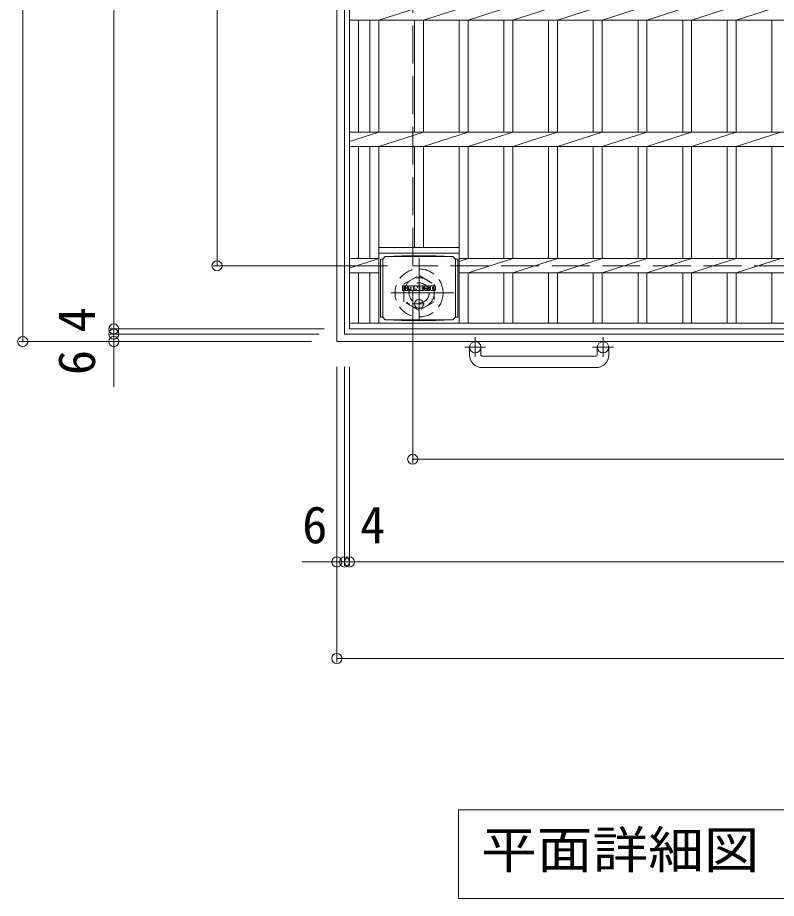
# Model space of a CAD drawing. Units: millimetres at full size, sheet at 1:10; details may follow other scales. Extents: x -2312 to 2340, y -1941 to 1772.
# Drawn here: x -1590 to -990, y 296 to 992 of the extents above; entities that cross this region are included whole.
import ezdxf
from ezdxf.enums import TextEntityAlignment as Align

# ---------------------------------------------------------------- set-up
doc = ezdxf.new("R2010")
doc.units = ezdxf.units.MM
doc.header["$LTSCALE"] = 10
doc.header["$PDMODE"] = 32
doc.header["$PDSIZE"] = 8
for name, pattern in [('CHAIN1', [8, 5, -1, 1, -1]), ('DASHED1', [1.8, 1.2, -0.6]), ('DASHED3', [4, 3, -1])]:
    doc.linetypes.add(name, pattern=pattern)
for name, color, linetype, lineweight in [('C-1', 2, 'Continuous', 9), ('C-2', 3, 'Continuous', 9), ('C-4', 7, 'Continuous', 9), ('C-5', 7, 'Continuous', 9), ('C-9', 2, 'Continuous', 9), ('C-F', 7, 'Continuous', 9)]:
    doc.layers.add(name, color=color, linetype=linetype, lineweight=lineweight)
doc.styles.add('ＭＳ ゴシック', font='')
doc.styles.get('ＭＳ ゴシック').set_extended_font_data('MS Gothic')

msp = doc.modelspace()

# ---------------------------------------------------------------- linework, layer by layer
at = {"layer": 'C-1'}
for p, q in [((-1337.58, 736.22), (-1337.58, 1556.22)), ((-1331.58, 742.22), (-1331.58, 1550.22)), ((-1331.58, 742.22), (-523.58, 742.22)), ((-517.58, 736.22), (-1337.58, 736.22)), ((-1232.58, 725.62), (-1232.58, 731.72)), ((-1223.58, 725.62), (-1223.58, 731.72)), ((-1131.58, 725.62), (-1131.58, 731.72)), ((-1122.58, 725.62), (-1122.58, 731.72)), ((-1222.58, 724.62), (-1132.58, 724.62)), ((-1132.58, 715.62), (-1222.58, 715.62))]:
    msp.add_line(p, q, dxfattribs=at)
at = {"layer": 'C-1', "linetype": 'DASHED3'}
for p, q in [((-1277.58, 796.22), (-1277.58, 1496.22)), ((-577.58, 796.22), (-1277.58, 796.22))]:
    msp.add_line(p, q, dxfattribs=at)
at = {"layer": 'C-1', "linetype": 'CHAIN1'}
for p, q in [((-1272.58, 802.35), (-1272.58, 747.08)), ((-1244.95, 774.72), (-1300.22, 774.72)), ((-1228.08, 739.82), (-1228.08, 724.23)), ((-1127.08, 739.82), (-1127.08, 724.23)), ((-1219.92, 731.72), (-1236.33, 731.72)), ((-1118.92, 731.72), (-1135.33, 731.72))]:
    msp.add_line(p, q, dxfattribs=at)
at = {"layer": 'C-1', "linetype": 'DASHED1'}
msp.add_lwpolyline([(-1284.58, 767.79), (-1284.58, 781.65), (-1272.58, 788.57), (-1260.58, 781.65), (-1260.58, 767.79), (-1272.58, 760.86)], close=True, dxfattribs=at)
for radius in [19, 12, 8]:
    msp.add_circle((-1272.58, 774.72), radius, dxfattribs=at)
at = {"layer": 'C-1'}
for centre in [(-1228.08, 731.72), (-1127.08, 731.72)]:
    msp.add_circle(centre, 4.5, dxfattribs=at)
for centre, radius, start, end in [((-1222.58, 725.62), 10, 180, 270), ((-1222.58, 725.62), 1, 180, 270), ((-1132.58, 725.62), 10, 270, 0), ((-1132.58, 725.62), 1, 270, 0)]:
    msp.add_arc(centre, radius, start, end, dxfattribs=at)
at = {"layer": 'C-2'}
for p, q in [((-1327.58, 746.22), (-1327.58, 1546.22)), ((-1304.38, 990.57), (-1269.08, 1001.87)), ((-1269.08, 990.57), (-1233.78, 1001.87)), ((-1233.78, 990.57), (-1198.48, 1001.87)), ((-1198.48, 990.57), (-1163.18, 1001.87)), ((-1163.18, 990.57), (-1127.88, 1001.87)), ((-1127.88, 990.57), (-1092.38, 1001.87)), ((-1092.38, 990.57), (-1057.08, 1001.87)), ((-1057.08, 990.57), (-1021.78, 1001.87)), ((-1021.79, 990.57), (-986.48, 1001.87)), ((-1327.58, 990.57), (-527.58, 990.57)), ((-1320.58, 901.87), (-1320.58, 990.57)), ((-1311.38, 901.87), (-1311.38, 990.57)), ((-1304.38, 901.87), (-1304.38, 990.57)), ((-1276.08, 901.87), (-1276.08, 990.57)), ((-1269.08, 901.87), (-1269.08, 990.57)), ((-1240.78, 901.87), (-1240.78, 990.57)), ((-1233.78, 901.87), (-1233.78, 990.57)), ((-1205.48, 901.87), (-1205.48, 990.57)), ((-1198.48, 901.87), (-1198.48, 990.57)), ((-1170.18, 901.87), (-1170.18, 990.57)), ((-1163.18, 901.87), (-1163.18, 990.57)), ((-1134.88, 901.87), (-1134.88, 990.57)), ((-1127.88, 901.87), (-1127.88, 990.57)), ((-1099.38, 901.87), (-1099.38, 990.57)), ((-1092.38, 901.87), (-1092.38, 990.57)), ((-1064.08, 901.87), (-1064.08, 990.57)), ((-1057.08, 901.87), (-1057.08, 990.57)), ((-1028.78, 901.87), (-1028.78, 990.57)), ((-1021.78, 901.87), (-1021.78, 990.57)), ((-993.48, 901.87), (-993.48, 990.57)), ((-1327.58, 901.87), (-527.58, 901.87)), ((-1327.58, 894.38), (-1304.38, 901.87)), ((-1304.38, 890.57), (-1269.08, 901.87)), ((-1269.08, 890.57), (-1233.78, 901.87)), ((-1233.78, 890.57), (-1198.48, 901.87)), ((-1198.48, 890.57), (-1163.18, 901.87)), ((-1163.18, 890.57), (-1127.88, 901.87)), ((-1127.88, 890.57), (-1092.38, 901.87)), ((-1092.38, 890.57), (-1057.08, 901.87)), ((-1057.08, 890.57), (-1021.78, 901.87)), ((-1021.79, 890.57), (-986.48, 901.87)), ((-1327.58, 890.57), (-527.58, 890.57)), ((-1320.58, 801.87), (-1320.58, 890.57)), ((-1311.38, 801.87), (-1311.38, 890.57)), ((-1304.38, 750.72), (-1304.38, 890.57)), ((-1276.08, 810.72), (-1276.08, 890.57)), ((-1269.08, 810.72), (-1269.08, 890.57)), ((-1240.78, 750.72), (-1240.78, 890.57)), ((-1233.78, 801.87), (-1233.78, 890.57)), ((-1205.48, 801.87), (-1205.48, 890.57)), ((-1198.48, 801.87), (-1198.48, 890.57)), ((-1170.18, 801.87), (-1170.18, 890.57)), ((-1163.18, 801.87), (-1163.18, 890.57)), ((-1134.88, 801.87), (-1134.88, 890.57)), ((-1127.88, 801.87), (-1127.88, 890.57)), ((-1099.38, 801.87), (-1099.38, 890.57)), ((-1092.38, 801.87), (-1092.38, 890.57)), ((-1064.08, 801.87), (-1064.08, 890.57)), ((-1057.08, 801.87), (-1057.08, 890.57)), ((-1028.78, 801.87), (-1028.78, 890.57)), ((-1021.78, 801.87), (-1021.78, 890.57)), ((-993.48, 801.87), (-993.48, 890.57)), ((-1240.78, 810.72), (-1304.38, 810.72)), ((-1327.58, 801.87), (-1304.38, 801.87)), ((-1327.58, 794.38), (-1304.38, 801.87)), ((-1240.78, 806.22), (-1304.38, 806.22)), ((-1240.78, 799.63), (-1233.78, 801.87)), ((-1240.78, 801.87), (-633.38, 801.87)), ((-1233.78, 790.57), (-1198.48, 801.87)), ((-1198.48, 790.57), (-1163.18, 801.87)), ((-1163.18, 790.57), (-1127.88, 801.87)), ((-1127.88, 790.57), (-1092.38, 801.87)), ((-1092.38, 790.57), (-1057.08, 801.87)), ((-1057.08, 790.57), (-1021.78, 801.87)), ((-1021.79, 790.57), (-986.48, 801.87)), ((-1327.58, 790.57), (-1304.38, 790.57)), ((-1320.58, 750.72), (-1320.58, 790.57)), ((-1311.38, 750.72), (-1311.38, 790.57)), ((-1240.78, 790.57), (-633.38, 790.57)), ((-1233.78, 750.72), (-1233.78, 790.57)), ((-1205.48, 750.72), (-1205.48, 790.57)), ((-1198.48, 750.72), (-1198.48, 790.57)), ((-1170.18, 750.72), (-1170.18, 790.57)), ((-1163.18, 750.72), (-1163.18, 790.57)), ((-1134.88, 750.72), (-1134.88, 790.57)), ((-1127.88, 750.72), (-1127.88, 790.57)), ((-1099.38, 750.72), (-1099.38, 790.57)), ((-1092.38, 750.72), (-1092.38, 790.57)), ((-1064.08, 750.72), (-1064.08, 790.57)), ((-1057.08, 750.72), (-1057.08, 790.57)), ((-1028.78, 750.72), (-1028.78, 790.57)), ((-1021.78, 750.72), (-1021.78, 790.57)), ((-993.48, 750.72), (-993.48, 790.57)), ((-527.58, 750.72), (-1327.58, 750.72)), ((-527.58, 746.22), (-1327.58, 746.22))]:
    msp.add_line(p, q, dxfattribs=at)
at = {"layer": 'C-4'}
for p, q in [((-1586.04, 1556.22), (-1586.04, 736.22)), ((-1514.02, 746.22), (-1514.02, 1546.22)), ((-1432.35, 1496.22), (-1432.35, 796.22)), ((-1435.35, 796.22), (-1297.58, 796.22)), ((-1277.58, 640.18), (-1277.58, 776.22)), ((-1517.02, 746.22), (-1347.58, 746.22)), ((-1514.02, 742.22), (-1514.02, 746.22)), ((-1517.02, 742.22), (-1351.58, 742.22)), ((-1514.02, 700.47), (-1514.02, 742.22)), ((-1589.04, 736.22), (-1357.58, 736.22)), ((-1337.58, 482.62), (-1337.58, 716.22)), ((-1331.58, 558.92), (-1331.58, 716.22)), ((-1327.58, 558.92), (-1327.58, 716.22)), ((-1277.58, 643.18), (-577.58, 643.18)), ((-1337.58, 561.92), (-1365, 561.92)), ((-1337.58, 561.92), (-1331.58, 561.92)), ((-1331.58, 561.92), (-1327.58, 561.92)), ((-1327.58, 561.92), (-527.58, 561.92)), ((-1337.58, 485.62), (-517.58, 485.62))]:
    msp.add_line(p, q, dxfattribs=at)
for p in [(-1432.35, 796.22), (-1514.02, 746.22), (-1514.02, 742.22), (-1586.04, 736.22), (-1514.02, 736.22), (-1277.58, 643.18), (-1337.58, 561.92), (-1331.58, 561.92), (-1327.58, 561.92), (-1337.58, 485.62)]:
    msp.add_point(p, dxfattribs=at)
at = {"layer": 'C-5'}
for p, q in [((-1241.4, 365.86), (-670.4, 365.86)), ((-1241.4, 365.86), (-1241.4, 295.86)), ((-1241.4, 295.86), (-670.4, 295.86))]:
    msp.add_line(p, q, dxfattribs=at)
at = {"layer": 'C-9'}
for p, q in [((-1301.33, 801.45), (-1303.14, 801.45)), ((-1303.14, 801.45), (-1303.14, 755.53)), ((-1301.33, 801.49), (-1299.33, 803.49)), ((-1301.33, 755.49), (-1301.33, 801.49)), ((-1299.33, 803.49), (-1285.87, 804.17)), ((-1299.33, 803.49), (-1245.83, 803.49)), ((-1259.3, 804.17), (-1285.87, 804.17)), ((-1245.83, 803.49), (-1259.3, 804.17)), ((-1243.83, 801.49), (-1245.83, 803.49)), ((-1243.83, 755.49), (-1243.83, 801.49)), ((-1243.83, 801.45), (-1242.03, 801.45)), ((-1242.03, 801.45), (-1242.03, 755.53)), ((-1301.33, 755.53), (-1303.14, 755.53)), ((-1301.33, 755.49), (-1299.33, 753.49)), ((-1299.33, 753.49), (-1285.87, 752.81)), ((-1299.33, 753.49), (-1245.83, 753.49)), ((-1259.3, 752.81), (-1285.87, 752.81)), ((-1245.83, 753.49), (-1259.3, 752.81)), ((-1243.83, 755.49), (-1245.83, 753.49)), ((-1243.83, 755.53), (-1242.03, 755.53))]:
    msp.add_line(p, q, dxfattribs=at)
at = {"layer": 'C-9', "linetype": 'CHAIN1'}
for p, q in [((-1272.58, 769.68), (-1272.58, 762.3)), ((-1268.23, 765.99), (-1276.94, 765.99))]:
    msp.add_line(p, q, dxfattribs=at)
at = {"layer": 'C-9'}
msp.add_circle((-1272.58, 765.99), 3.5, dxfattribs=at)
at = {"layer": 'C-F'}
for p, q in [((-1285.59, 776.89), (-1285.59, 780.24)), ((-1283.91, 780.4), (-1285.44, 780.4)), ((-1283.76, 780.24), (-1283.76, 779.32)), ((-1283.25, 780.24), (-1283.25, 779.32)), ((-1281.75, 780.4), (-1283.1, 780.4)), ((-1281.59, 780.24), (-1281.59, 779.46)), ((-1277.61, 780.4), (-1280.4, 780.4)), ((-1276.41, 780.24), (-1276.41, 776.89)), ((-1276.26, 780.4), (-1274.55, 780.4)), ((-1274.4, 780.29), (-1273.92, 778.8)), ((-1273.76, 780.24), (-1273.76, 778.82)), ((-1273.61, 780.4), (-1272.59, 780.4)), ((-1272.43, 780.24), (-1272.43, 776.89)), ((-1271.92, 776.89), (-1271.92, 780.24)), ((-1271.76, 780.4), (-1268.74, 780.4)), ((-1268.58, 779.57), (-1268.58, 780.24)), ((-1264.6, 780.4), (-1267.65, 780.4)), ((-1260.1, 780.4), (-1263.04, 780.4)), ((-1285.44, 776.73), (-1283.91, 776.73)), ((-1283.76, 776.89), (-1283.76, 777.97)), ((-1283.26, 776.89), (-1283.26, 777.97)), ((-1283.1, 776.73), (-1281.75, 776.73)), ((-1281.59, 776.89), (-1281.59, 777.82)), ((-1280.93, 776.89), (-1280.93, 779.88)), ((-1279.42, 776.73), (-1280.77, 776.73)), ((-1279.26, 778.61), (-1279.26, 779.15)), ((-1279.26, 776.89), (-1279.26, 777.31)), ((-1278.8, 778.55), (-1279.21, 778.55)), ((-1278.75, 778.61), (-1278.75, 779.15)), ((-1278.75, 776.89), (-1278.75, 777.31)), ((-1278.59, 776.73), (-1277.24, 776.73)), ((-1277.09, 776.89), (-1277.09, 779.88)), ((-1275.25, 776.73), (-1276.26, 776.73)), ((-1275.1, 776.89), (-1275.1, 777.8)), ((-1274.61, 776.85), (-1274.9, 777.83)), ((-1272.59, 776.73), (-1274.46, 776.73)), ((-1271.76, 776.73), (-1268.75, 776.73)), ((-1268.74, 779.41), (-1269.86, 779.41)), ((-1268.74, 778.97), (-1269.86, 778.97)), ((-1268.74, 778.16), (-1269.86, 778.16)), ((-1268.75, 777.74), (-1269.86, 777.74)), ((-1268.6, 776.89), (-1268.6, 777.58)), ((-1268.58, 778.32), (-1268.58, 778.81)), ((-1268.08, 777.74), (-1268.08, 777.26)), ((-1267.92, 777.9), (-1266.57, 777.9)), ((-1266.07, 778.23), (-1267.65, 778.23)), ((-1264.5, 776.73), (-1267.56, 776.73)), ((-1266.42, 779.06), (-1266.42, 779.47)), ((-1266.41, 777.74), (-1266.41, 777.63)), ((-1266.26, 778.9), (-1264.5, 778.9)), ((-1265.91, 778.07), (-1265.91, 777.63)), ((-1265.9, 779.38), (-1265.9, 779.47)), ((-1265.75, 779.22), (-1264.08, 779.22)), ((-1264.08, 779.88), (-1264.08, 779.22)), ((-1263.57, 777.26), (-1263.57, 779.88)), ((-1260.1, 776.73), (-1263.04, 776.73)), ((-1261.89, 778.05), (-1261.89, 779.08)), ((-1261.25, 778.05), (-1261.25, 779.08)), ((-1259.57, 779.88), (-1259.57, 777.26))]:
    msp.add_line(p, q, dxfattribs=at)
for centre, radius, start, end in [((-1285.44, 780.24), 0.157, 90, 180), ((-1283.91, 780.24), 0.157, 0, 90), ((-1283.1, 780.24), 0.157, 90, 180), ((-1281.75, 780.24), 0.157, 0, 90), ((-1280.4, 779.88), 0.524, 90, 180), ((-1277.61, 779.88), 0.524, 0, 90), ((-1276.26, 780.24), 0.157, 90, 180), ((-1274.55, 780.24), 0.157, 17.75635, 90), ((-1273.61, 780.24), 0.157, 90, 180), ((-1272.59, 780.24), 0.157, 0, 90), ((-1271.76, 780.24), 0.157, 90, 180), ((-1268.74, 780.24), 0.157, 0, 90), ((-1265.7, 779.32), 2.38, 157.10112, 202.89888), ((-1267.65, 780.14), 0.262, 90, 157.10112), ((-1264.6, 779.88), 0.524, 0, 90), ((-1263.04, 779.88), 0.524, 90, 180), ((-1260.1, 779.88), 0.524, 0, 90), ((-1285.44, 776.89), 0.157, 180, 270), ((-1283.91, 776.89), 0.157, 270, 0), ((-1283.51, 777.97), 0.249, 0, 180), ((-1283.5, 779.32), 0.251, 180, 0), ((-1283.1, 776.89), 0.157, 180, 270), ((-1282.67, 778.65), 0.088, 97.33171, 266.57183), ((-1282.97, 780.98), 2.27, 277.33171, 299.42073), ((-1282.77, 776.92), 1.64, 53.71985, 86.57183), ((-1282.11, 779.46), 0.524, 299.42073, 0), ((-1282.11, 777.82), 0.524, 0, 53.71985), ((-1281.75, 776.89), 0.157, 270, 0), ((-1280.77, 776.89), 0.157, 180, 270), ((-1279.42, 776.89), 0.157, 270, 0), ((-1279.01, 779.15), 0.255, 0, 180), ((-1279.01, 777.31), 0.255, 0, 180), ((-1279.21, 778.61), 0.052, 180, 270), ((-1278.8, 778.61), 0.052, 270, 0), ((-1278.59, 776.89), 0.157, 180, 270), ((-1277.24, 776.89), 0.157, 270, 0), ((-1276.26, 776.89), 0.157, 180, 270), ((-1275.25, 776.89), 0.157, 270, 0), ((-1275, 777.8), 0.101, 16.48875, 180), ((-1274.46, 776.89), 0.157, 196.48875, 270), ((-1273.85, 778.82), 0.083, 197.75635, 0), ((-1272.59, 776.89), 0.157, 270, 0), ((-1271.76, 776.89), 0.157, 180, 270), ((-1269.86, 779.19), 0.22, 90, 270), ((-1269.86, 777.95), 0.214, 90, 270), ((-1268.75, 777.58), 0.157, 0, 90), ((-1268.75, 776.89), 0.157, 270, 0), ((-1268.74, 779.57), 0.157, 270, 0), ((-1268.74, 778.81), 0.157, 0, 90), ((-1268.74, 778.32), 0.157, 270, 0), ((-1267.92, 777.74), 0.157, 90, 180), ((-1267.56, 777.26), 0.524, 180, 270), ((-1267.65, 778.49), 0.262, 202.89888, 270), ((-1266.57, 777.74), 0.157, 0, 90), ((-1266.16, 779.47), 0.259, 0, 180), ((-1266.26, 779.06), 0.157, 180, 270), ((-1266.16, 777.63), 0.25, 180, 0), ((-1266.07, 778.07), 0.157, 0, 90), ((-1265.75, 779.38), 0.157, 180, 270), ((-1264.5, 778.64), 0.262, 22.90802, 90), ((-1264.5, 776.99), 0.262, 270, 337.09198), ((-1266.45, 777.82), 2.37, 337.09198, 22.90802), ((-1263.04, 777.26), 0.524, 180, 270), ((-1261.57, 779.08), 0.321, 0, 180), ((-1261.57, 778.05), 0.321, 180, 0), ((-1260.1, 777.26), 0.524, 270, 0)]:
    msp.add_arc(centre, radius, start, end, dxfattribs=at)

# ---------------------------------------------------------------- texts
at = {"layer": 'C-4', "color": 2, "style": 'ＭＳ ゴシック'}
for s, p in [('4', (-1520.02, 743.41)), ('6', (-1520.02, 709.72))]:
    msp.add_text(s, height=29.33, rotation=90, dxfattribs=at).set_placement(p, align=Align.BOTTOM_LEFT)
for s, p in [('6', (-1365, 567.92)), ('4', (-1319.24, 567.92))]:
    msp.add_text(s, height=29.33, dxfattribs=at).set_placement(p, align=Align.BOTTOM_LEFT)
at = {"layer": 'C-5', "color": 2, "style": 'ＭＳ ゴシック', "width": 1.1}
msp.add_text('平面詳細図\u3000Ｓ＝１：１０', height=29.33, dxfattribs=at).set_placement((-1223.4, 310.86), align=Align.BOTTOM_LEFT)

doc.saveas('drawing.dxf')
